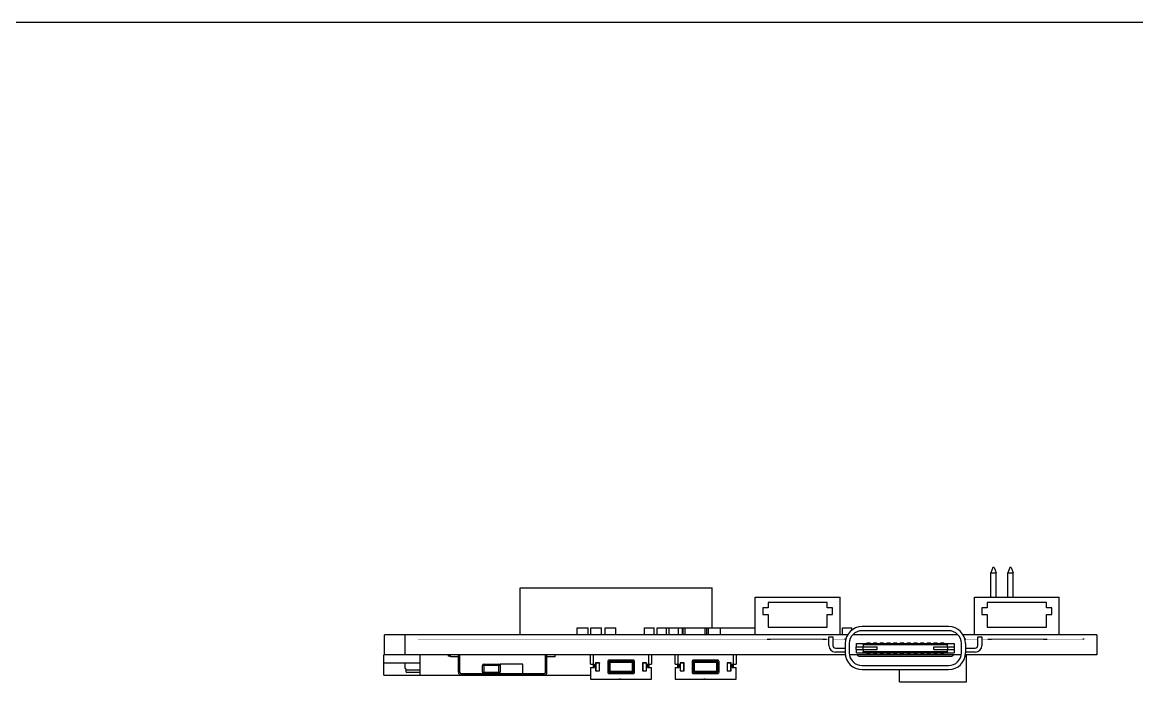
# Model space of a CAD drawing. Header units: millimetres. Extents: x 0 to 297, y 0 to 210.
# Drawn here: x 83 to 166, y 160.9 to 210 of the extents above; entities that cross this region are included whole.
import ezdxf

# ---------------------------------------------------------------- set-up
doc = ezdxf.new("R2010")
doc.units = ezdxf.units.MM
doc.header["$LTSCALE"] = 16.335
doc.layers.get('0').update_dxf_attribs({"linetype": 'CONTINUOUS'})
doc.layers.add('BOARD_OUTLINE_00', color=7, linetype='CONTINUOUS')
doc.layers.add('INTFCLR_12', color=7, linetype='CONTINUOUS')

msp = doc.modelspace()

# ---------------------------------------------------------------- linework, layer by layer
at = {"color": 7, "linetype": 'Continuous'}
for p, q in [((0, 210), (297, 210)), ((155.314, 169.394), (155.169, 168.994)), ((155.423, 169.394), (155.314, 169.394)), ((155.423, 169.394), (155.569, 168.994)), ((156.584, 169.394), (156.439, 168.994)), ((156.693, 169.394), (156.584, 169.394)), ((156.693, 169.394), (156.839, 168.994)), ((155.169, 168.994), (155.569, 168.994)), ((155.169, 167.194), (155.169, 168.994)), ((155.569, 167.194), (155.569, 168.994)), ((156.439, 168.994), (156.839, 168.994)), ((156.439, 167.194), (156.439, 168.994)), ((156.839, 167.194), (156.839, 168.994)), ((120.096, 164.394), (120.096, 167.894)), ((120.096, 167.894), (134.396, 167.894)), ((134.396, 164.894), (134.396, 167.894)), ((137.62, 167.194), (143.942, 167.194)), ((137.62, 164.394), (137.62, 167.194)), ((143.942, 164.394), (143.942, 167.194)), ((153.942, 167.194), (160.264, 167.194)), ((153.942, 164.394), (153.942, 167.194)), ((160.264, 164.394), (160.264, 167.194)), ((138.581, 166.394), (138.181, 166.394)), ((138.181, 166.394), (138.181, 165.894)), ((142.981, 166.794), (138.581, 166.794)), ((138.581, 166.794), (138.581, 166.394)), ((142.981, 166.394), (142.981, 166.794)), ((143.381, 166.394), (142.981, 166.394)), ((143.381, 165.894), (143.381, 166.394)), ((154.903, 166.394), (154.503, 166.394)), ((154.503, 166.394), (154.503, 165.894)), ((159.303, 166.794), (154.903, 166.794)), ((154.903, 166.794), (154.903, 166.394)), ((159.303, 166.394), (159.303, 166.794)), ((159.703, 166.394), (159.303, 166.394)), ((159.703, 165.894), (159.703, 166.394)), ((138.181, 165.894), (138.581, 165.894)), ((138.581, 165.894), (138.581, 164.944)), ((142.981, 165.894), (143.381, 165.894)), ((142.981, 164.944), (142.981, 165.894)), ((154.503, 165.894), (154.903, 165.894)), ((154.903, 165.894), (154.903, 164.944)), ((159.303, 165.894), (159.703, 165.894)), ((159.303, 164.944), (159.303, 165.894)), ((110.005, 162.894), (110.005, 164.394)), ((144.511, 164.394), (110.005, 164.394)), ((111.504, 164.394), (111.504, 162.894)), ((124.362, 164.394), (124.362, 164.894)), ((124.362, 164.894), (125.162, 164.894)), ((125.162, 164.394), (125.162, 164.894)), ((125.372, 164.394), (125.372, 164.894)), ((125.372, 164.894), (126.172, 164.894)), ((126.172, 164.394), (126.172, 164.894)), ((126.432, 164.394), (126.432, 164.894)), ((126.432, 164.894), (127.232, 164.894)), ((127.232, 164.394), (127.232, 164.894)), ((129.377, 164.394), (129.377, 164.894)), ((129.377, 164.894), (130.077, 164.894)), ((130.077, 164.394), (130.077, 164.894)), ((130.307, 164.894), (137.62, 164.894)), ((130.307, 164.394), (130.307, 164.894)), ((131.007, 164.394), (131.007, 164.894)), ((131.197, 164.394), (131.197, 164.894)), ((131.897, 164.394), (131.897, 164.894)), ((132.189, 164.394), (132.189, 164.894)), ((132.244, 164.394), (132.244, 164.894)), ((132.389, 164.394), (132.389, 164.894)), ((133.889, 164.394), (133.889, 164.894)), ((134.019, 164.394), (134.019, 164.894)), ((134.139, 164.394), (134.139, 164.894)), ((135.017, 164.394), (135.017, 164.894)), ((138.581, 164.944), (142.981, 164.944)), ((144.121, 164.894), (144.821, 164.894)), ((144.121, 164.394), (144.121, 164.894)), ((144.821, 164.735), (144.821, 164.894)), ((152.713, 164.394), (144.884, 164.394)), ((152.024, 164.994), (145.574, 164.994)), ((152.024, 164.694), (145.574, 164.694)), ((163.064, 164.394), (153.087, 164.394)), ((154.903, 164.944), (159.303, 164.944)), ((163.064, 164.394), (163.064, 162.894)), ((138.511, 164.053), (138.765, 164.053)), ((142.662, 164.053), (142.916, 164.053)), ((143.099, 164.224), (143.399, 164.224)), ((143.099, 163.594), (143.099, 164.224)), ((143.399, 164.224), (143.399, 163.594)), ((144.374, 164.053), (144.274, 164.053)), ((144.324, 163.744), (144.324, 163.044)), ((144.624, 163.744), (144.624, 163.044)), ((145.163, 163.744), (152.434, 163.744)), ((145.163, 163.494), (145.163, 163.744)), ((145.613, 163.744), (145.663, 163.644)), ((151.934, 163.644), (145.663, 163.644)), ((145.663, 163.644), (145.663, 163.494)), ((145.924, 163.794), (146.174, 163.794)), ((145.924, 163.794), (145.924, 163.744)), ((146.174, 163.744), (146.174, 163.794)), ((146.424, 163.794), (146.674, 163.794)), ((146.424, 163.794), (146.424, 163.744)), ((146.674, 163.744), (146.674, 163.794)), ((146.924, 163.794), (147.169, 163.794)), ((146.924, 163.794), (146.924, 163.744)), ((147.169, 163.744), (147.169, 163.794)), ((147.424, 163.794), (147.669, 163.794)), ((147.424, 163.794), (147.424, 163.744)), ((147.669, 163.744), (147.669, 163.794)), ((147.924, 163.794), (148.174, 163.794)), ((147.924, 163.794), (147.924, 163.744)), ((148.174, 163.744), (148.174, 163.794)), ((148.424, 163.794), (148.674, 163.794)), ((148.424, 163.794), (148.424, 163.744)), ((148.674, 163.744), (148.674, 163.794)), ((148.924, 163.794), (149.174, 163.794)), ((148.924, 163.794), (148.924, 163.744)), ((149.174, 163.744), (149.174, 163.794)), ((149.424, 163.794), (149.674, 163.794)), ((149.424, 163.794), (149.424, 163.744)), ((149.674, 163.744), (149.674, 163.794)), ((149.924, 163.794), (150.174, 163.794)), ((149.924, 163.794), (149.924, 163.744)), ((150.174, 163.744), (150.174, 163.794)), ((150.428, 163.794), (150.674, 163.794)), ((150.428, 163.794), (150.428, 163.744)), ((150.674, 163.744), (150.674, 163.794)), ((150.924, 163.794), (151.174, 163.794)), ((150.924, 163.794), (150.924, 163.744)), ((151.174, 163.744), (151.174, 163.794)), ((151.424, 163.794), (151.674, 163.794)), ((151.424, 163.794), (151.424, 163.744)), ((151.674, 163.744), (151.674, 163.794)), ((151.934, 163.644), (151.984, 163.744)), ((151.934, 163.494), (151.934, 163.644)), ((152.434, 163.744), (152.434, 163.494)), ((152.974, 163.044), (152.974, 163.744)), ((153.314, 164.053), (153.214, 164.053)), ((153.274, 163.744), (153.274, 163.044)), ((154.199, 164.224), (154.499, 164.224)), ((154.199, 163.594), (154.199, 164.224)), ((154.499, 164.224), (154.499, 163.594)), ((154.951, 164.053), (155.205, 164.053)), ((159.102, 164.053), (159.356, 164.053)), ((162.114, 164.053), (162.014, 164.053)), ((109.954, 161.384), (109.954, 162.894)), ((144.338, 162.894), (109.954, 162.894)), ((112.654, 161.384), (112.654, 162.894)), ((114.754, 162.894), (114.754, 162.794)), ((114.904, 162.794), (114.754, 162.794)), ((114.904, 162.744), (114.904, 162.894)), ((115.504, 162.744), (114.904, 162.744)), ((115.504, 161.594), (115.504, 162.894)), ((115.594, 162.894), (115.594, 161.794)), ((115.604, 162.794), (115.594, 162.794)), ((115.604, 161.594), (115.604, 162.894)), ((122.004, 161.594), (122.004, 162.894)), ((122.014, 161.794), (122.014, 162.894)), ((122.104, 161.594), (122.104, 162.894)), ((122.704, 162.744), (122.104, 162.744)), ((122.704, 162.744), (122.704, 162.894)), ((125.351, 162.194), (125.351, 162.894)), ((125.551, 162.894), (125.551, 162.194)), ((129.701, 162.194), (129.701, 162.894)), ((129.901, 162.894), (129.901, 162.194)), ((131.643, 162.194), (131.643, 162.894)), ((131.843, 162.894), (131.843, 162.194)), ((135.993, 162.194), (135.993, 162.894)), ((136.193, 162.894), (136.193, 162.194)), ((143.599, 163.394), (144.324, 163.394)), ((144.324, 163.094), (143.599, 163.094)), ((152.959, 162.894), (144.638, 162.894)), ((145.133, 163.494), (146.687, 163.494)), ((145.133, 163.294), (145.133, 163.494)), ((145.133, 163.294), (146.687, 163.294)), ((145.163, 163.044), (145.163, 163.294)), ((145.163, 163.044), (152.434, 163.044)), ((145.393, 162.794), (152.204, 162.794)), ((145.663, 163.144), (145.613, 163.044)), ((145.645, 163.294), (145.645, 163.494)), ((145.663, 163.294), (145.663, 163.144)), ((145.663, 163.144), (151.934, 163.144)), ((145.924, 163.044), (145.924, 162.994)), ((146.174, 162.994), (145.924, 162.994)), ((146.174, 162.994), (146.174, 163.044)), ((146.424, 163.044), (146.424, 162.994)), ((146.674, 162.994), (146.424, 162.994)), ((146.674, 162.994), (146.674, 163.044)), ((146.687, 163.294), (146.687, 163.494)), ((146.924, 163.044), (146.924, 162.994)), ((147.169, 162.994), (146.924, 162.994)), ((147.169, 162.994), (147.169, 163.044)), ((147.424, 163.044), (147.424, 162.994)), ((147.669, 162.994), (147.424, 162.994)), ((147.669, 162.994), (147.669, 163.044)), ((147.924, 163.044), (147.924, 162.994)), ((148.174, 162.994), (147.924, 162.994)), ((148.174, 162.994), (148.174, 163.044)), ((148.424, 163.044), (148.424, 162.994)), ((148.674, 162.994), (148.424, 162.994)), ((148.674, 162.994), (148.674, 163.044)), ((148.924, 163.044), (148.924, 162.994)), ((149.174, 162.994), (148.924, 162.994)), ((149.174, 162.994), (149.174, 163.044)), ((149.424, 163.044), (149.424, 162.994)), ((149.674, 162.994), (149.424, 162.994)), ((149.674, 162.994), (149.674, 163.044)), ((149.924, 163.044), (149.924, 162.994)), ((150.174, 162.994), (149.924, 162.994)), ((150.174, 162.994), (150.174, 163.044)), ((150.428, 163.044), (150.428, 162.994)), ((150.674, 162.994), (150.428, 162.994)), ((150.674, 162.994), (150.674, 163.044)), ((150.91, 163.494), (152.464, 163.494)), ((150.91, 163.294), (150.91, 163.494)), ((150.91, 163.294), (152.464, 163.294)), ((150.924, 163.044), (150.924, 162.994)), ((151.174, 162.994), (150.924, 162.994)), ((151.174, 162.994), (151.174, 163.044)), ((151.424, 163.044), (151.424, 162.994)), ((151.674, 162.994), (151.424, 162.994)), ((151.674, 162.994), (151.674, 163.044)), ((151.934, 163.144), (151.934, 163.294)), ((151.984, 163.044), (151.934, 163.144)), ((151.952, 163.294), (151.952, 163.494)), ((152.434, 163.294), (152.434, 163.044)), ((152.464, 163.294), (152.464, 163.494)), ((163.064, 162.894), (153.259, 162.894)), ((153.274, 163.394), (153.999, 163.394)), ((153.999, 163.094), (153.274, 163.094)), ((153.364, 160.894), (153.364, 162.894)), ((112.654, 162.284), (109.954, 162.284)), ((111.504, 162.244), (111.504, 161.964)), ((117.304, 161.594), (117.304, 162.094)), ((118.604, 162.094), (117.304, 162.094)), ((117.404, 162.194), (117.404, 161.494)), ((117.404, 162.194), (118.504, 162.194)), ((118.504, 161.494), (118.504, 162.194)), ((118.604, 162.194), (118.604, 161.594)), ((120.304, 162.194), (118.604, 162.194)), ((120.304, 161.494), (120.304, 162.194)), ((125.351, 162.194), (125.651, 162.194)), ((125.351, 161.942), (125.351, 161.094)), ((125.351, 161.942), (125.651, 161.942)), ((125.566, 161.942), (125.566, 162.194)), ((125.651, 161.942), (125.651, 162.194)), ((125.726, 162.294), (125.744, 162.276)), ((125.726, 162.294), (125.726, 161.694)), ((126.026, 162.294), (125.726, 162.294)), ((125.744, 162.276), (125.744, 161.711)), ((126.009, 162.276), (125.744, 162.276)), ((126.026, 162.294), (126.009, 162.276)), ((126.009, 161.711), (126.009, 162.276)), ((126.026, 161.694), (126.026, 162.294)), ((126.626, 162.394), (126.704, 162.316)), ((126.626, 162.394), (126.626, 161.593)), ((126.704, 161.671), (126.704, 162.316)), ((128.549, 162.316), (126.704, 162.316)), ((126.804, 162.416), (126.726, 162.494)), ((128.527, 162.494), (126.726, 162.494)), ((126.804, 161.571), (126.804, 162.416)), ((128.449, 162.416), (126.804, 162.416)), ((128.527, 162.494), (128.449, 162.416)), ((128.449, 162.416), (128.449, 161.571)), ((128.549, 162.316), (128.626, 162.394)), ((128.549, 161.671), (128.549, 162.316)), ((128.626, 161.593), (128.626, 162.394)), ((129.226, 162.294), (129.244, 162.276)), ((129.226, 162.294), (129.226, 161.694)), ((129.526, 162.294), (129.226, 162.294)), ((129.244, 162.276), (129.244, 161.711)), ((129.509, 162.276), (129.244, 162.276)), ((129.526, 162.294), (129.509, 162.276)), ((129.509, 161.711), (129.509, 162.276)), ((129.526, 161.694), (129.526, 162.294)), ((129.601, 162.194), (129.601, 161.942)), ((129.601, 162.194), (129.901, 162.194)), ((129.601, 161.942), (129.901, 161.942)), ((129.687, 162.194), (129.687, 161.942)), ((129.901, 161.094), (129.901, 161.942)), ((131.643, 162.194), (131.943, 162.194)), ((131.643, 161.942), (131.943, 161.942)), ((131.643, 161.942), (131.643, 161.094)), ((131.858, 161.942), (131.858, 162.194)), ((131.943, 161.942), (131.943, 162.194)), ((132.018, 162.294), (132.035, 162.276)), ((132.318, 162.294), (132.018, 162.294)), ((132.018, 162.294), (132.018, 161.694)), ((132.3, 162.276), (132.035, 162.276)), ((132.035, 162.276), (132.035, 161.711)), ((132.318, 162.294), (132.3, 162.276)), ((132.3, 161.711), (132.3, 162.276)), ((132.318, 161.694), (132.318, 162.294)), ((132.918, 162.394), (132.995, 162.316)), ((132.918, 162.394), (132.918, 161.593)), ((134.841, 162.316), (132.995, 162.316)), ((132.995, 161.671), (132.995, 162.316)), ((134.818, 162.494), (133.018, 162.494)), ((133.095, 162.416), (133.018, 162.494)), ((134.741, 162.416), (133.095, 162.416)), ((133.095, 161.571), (133.095, 162.416)), ((134.818, 162.494), (134.741, 162.416)), ((134.741, 162.416), (134.741, 161.571)), ((134.841, 162.316), (134.918, 162.394)), ((134.841, 161.671), (134.841, 162.316)), ((134.918, 161.593), (134.918, 162.394)), ((135.818, 162.294), (135.518, 162.294)), ((135.518, 162.294), (135.535, 162.276)), ((135.518, 162.294), (135.518, 161.694)), ((135.8, 162.276), (135.535, 162.276)), ((135.535, 162.276), (135.535, 161.711)), ((135.818, 162.294), (135.8, 162.276)), ((135.8, 161.711), (135.8, 162.276)), ((135.818, 161.694), (135.818, 162.294)), ((135.893, 162.194), (136.193, 162.194)), ((135.893, 162.194), (135.893, 161.942)), ((135.893, 161.942), (136.193, 161.942)), ((135.978, 162.194), (135.978, 161.942)), ((136.193, 161.094), (136.193, 161.942)), ((145.574, 162.094), (152.024, 162.094)), ((109.954, 161.384), (119.874, 161.384)), ((111.604, 161.614), (111.604, 161.79)), ((112.654, 161.764), (111.604, 161.764)), ((111.604, 161.614), (112.654, 161.614)), ((115.504, 161.804), (115.594, 161.804)), ((115.604, 161.794), (115.504, 161.794)), ((115.504, 161.594), (115.604, 161.594)), ((115.704, 161.494), (115.704, 161.394)), ((115.704, 161.494), (121.904, 161.494)), ((121.904, 161.394), (115.704, 161.394)), ((115.954, 161.394), (115.954, 161.494)), ((121.654, 161.484), (115.954, 161.484)), ((115.964, 161.394), (115.964, 161.484)), ((117.304, 161.594), (118.604, 161.594)), ((119.074, 161.384), (119.074, 161.394)), ((119.103, 161.384), (119.103, 161.394)), ((119.123, 161.384), (119.123, 161.394)), ((119.208, 161.384), (119.208, 161.394)), ((119.228, 161.384), (119.228, 161.394)), ((119.257, 161.384), (119.257, 161.394)), ((119.268, 161.394), (119.268, 161.384)), ((119.299, 161.384), (119.299, 161.394)), ((119.378, 161.394), (119.378, 161.384)), ((119.434, 161.384), (119.434, 161.394)), ((119.46, 161.384), (119.46, 161.394)), ((119.472, 161.384), (119.472, 161.394)), ((119.582, 161.384), (119.582, 161.394)), ((119.608, 161.384), (119.608, 161.394)), ((119.675, 161.384), (119.675, 161.394)), ((119.727, 161.384), (119.727, 161.394)), ((119.744, 161.394), (119.744, 161.384)), ((119.748, 161.384), (119.748, 161.394)), ((119.762, 161.384), (119.762, 161.394)), ((119.778, 161.384), (119.778, 161.394)), ((119.821, 161.384), (119.821, 161.394)), ((119.86, 161.394), (119.86, 161.384)), ((119.874, 161.384), (119.874, 161.394)), ((119.875, 161.384), (119.875, 161.394)), ((119.875, 161.384), (120.011, 161.384)), ((119.894, 161.384), (119.894, 161.394)), ((119.92, 161.384), (119.92, 161.394)), ((119.965, 161.384), (119.965, 161.394)), ((119.999, 161.384), (119.999, 161.394)), ((120.011, 161.384), (120.011, 161.394)), ((120.015, 161.384), (125.351, 161.384)), ((120.026, 161.384), (120.026, 161.394)), ((120.036, 161.384), (120.036, 161.394)), ((120.145, 161.384), (120.145, 161.394)), ((120.31, 161.394), (120.31, 161.384)), ((120.365, 161.384), (120.365, 161.394)), ((120.497, 161.394), (120.497, 161.384)), ((120.582, 161.384), (120.582, 161.394)), ((120.623, 161.384), (120.623, 161.394)), ((120.775, 161.384), (120.775, 161.394)), ((120.775, 161.384), (120.775, 161.394)), ((120.921, 161.384), (120.921, 161.394)), ((121.058, 161.394), (121.058, 161.384)), ((121.173, 161.384), (121.173, 161.394)), ((121.232, 161.384), (121.232, 161.394)), ((121.644, 161.394), (121.644, 161.484)), ((121.654, 161.494), (121.654, 161.394)), ((121.904, 161.394), (121.904, 161.494)), ((122.104, 161.794), (122.004, 161.794)), ((122.004, 161.594), (122.104, 161.594)), ((122.104, 161.804), (122.014, 161.804)), ((125.351, 161.094), (129.901, 161.094)), ((125.481, 161.094), (125.481, 161.074)), ((125.481, 161.074), (129.772, 161.074)), ((125.726, 161.694), (125.744, 161.711)), ((125.726, 161.694), (126.026, 161.694)), ((125.744, 161.711), (126.009, 161.711)), ((126.026, 161.694), (126.009, 161.711)), ((126.523, 161.074), (126.523, 161.073)), ((126.523, 161.073), (126.708, 161.073)), ((126.601, 161.074), (126.601, 161.073)), ((126.704, 161.671), (126.626, 161.593)), ((126.63, 161.074), (126.63, 161.073)), ((126.704, 161.671), (128.549, 161.671)), ((126.708, 161.074), (126.708, 161.073)), ((126.719, 161.074), (126.719, 161.073)), ((126.719, 161.073), (127.317, 161.073)), ((126.726, 161.494), (126.804, 161.571)), ((126.726, 161.494), (128.527, 161.494)), ((126.75, 161.074), (126.75, 161.073)), ((126.78, 161.074), (126.78, 161.073)), ((128.449, 161.571), (126.804, 161.571)), ((126.859, 161.074), (126.859, 161.073)), ((126.887, 161.074), (126.887, 161.073)), ((126.965, 161.074), (126.965, 161.073)), ((126.977, 161.074), (126.977, 161.073)), ((127.008, 161.074), (127.008, 161.073)), ((127.085, 161.074), (127.085, 161.073)), ((127.144, 161.074), (127.144, 161.073)), ((127.176, 161.074), (127.176, 161.073)), ((127.183, 161.074), (127.183, 161.073)), ((127.188, 161.074), (127.188, 161.073)), ((127.293, 161.074), (127.293, 161.073)), ((127.301, 161.074), (127.301, 161.073)), ((127.317, 161.074), (127.317, 161.073)), ((127.317, 161.074), (127.317, 161.073)), ((127.335, 161.073), (127.335, 161.074)), ((127.335, 161.073), (127.489, 161.073)), ((127.383, 161.074), (127.383, 161.073)), ((127.459, 161.074), (127.459, 161.073)), ((127.489, 161.074), (127.489, 161.073)), ((127.495, 161.074), (127.495, 161.073)), ((127.605, 161.073), (127.495, 161.073)), ((127.497, 161.074), (127.497, 161.073)), ((127.579, 161.074), (127.579, 161.073)), ((127.605, 161.074), (127.605, 161.073)), ((127.774, 161.073), (127.774, 161.074)), ((127.774, 161.073), (128.706, 161.073)), ((127.918, 161.074), (127.918, 161.073)), ((127.997, 161.074), (127.997, 161.073)), ((128.196, 161.074), (128.196, 161.073)), ((128.371, 161.074), (128.371, 161.073)), ((128.436, 161.074), (128.436, 161.073)), ((128.449, 161.571), (128.527, 161.494)), ((128.469, 161.074), (128.469, 161.073)), ((128.626, 161.593), (128.549, 161.671)), ((128.637, 161.074), (128.637, 161.073)), ((128.706, 161.074), (128.706, 161.073)), ((129.226, 161.694), (129.244, 161.711)), ((129.226, 161.694), (129.526, 161.694)), ((129.244, 161.711), (129.509, 161.711)), ((129.526, 161.694), (129.509, 161.711)), ((129.772, 161.094), (129.772, 161.074)), ((131.643, 161.094), (136.193, 161.094)), ((131.772, 161.094), (131.772, 161.074)), ((131.772, 161.074), (136.064, 161.074)), ((132.018, 161.694), (132.035, 161.711)), ((132.018, 161.694), (132.318, 161.694)), ((132.035, 161.711), (132.3, 161.711)), ((132.318, 161.694), (132.3, 161.711)), ((132.814, 161.074), (132.814, 161.073)), ((132.814, 161.073), (132.999, 161.073)), ((132.893, 161.074), (132.893, 161.073)), ((132.995, 161.671), (132.918, 161.593)), ((132.921, 161.074), (132.921, 161.073)), ((132.995, 161.671), (134.841, 161.671)), ((132.999, 161.074), (132.999, 161.073)), ((133.011, 161.074), (133.011, 161.073)), ((133.011, 161.073), (133.609, 161.073)), ((133.018, 161.494), (133.095, 161.571)), ((133.018, 161.494), (134.818, 161.494)), ((133.042, 161.074), (133.042, 161.073)), ((133.072, 161.074), (133.072, 161.073)), ((134.741, 161.571), (133.095, 161.571)), ((133.15, 161.074), (133.15, 161.073)), ((133.178, 161.074), (133.178, 161.073)), ((133.257, 161.074), (133.257, 161.073)), ((133.268, 161.074), (133.268, 161.073)), ((133.299, 161.074), (133.299, 161.073)), ((133.377, 161.074), (133.377, 161.073)), ((133.436, 161.074), (133.436, 161.073)), ((133.467, 161.074), (133.467, 161.073)), ((133.474, 161.074), (133.474, 161.073)), ((133.479, 161.074), (133.479, 161.073)), ((133.585, 161.074), (133.585, 161.073)), ((133.592, 161.074), (133.592, 161.073)), ((133.609, 161.074), (133.609, 161.073)), ((133.609, 161.074), (133.609, 161.073)), ((133.626, 161.073), (133.626, 161.074)), ((133.626, 161.073), (133.78, 161.073)), ((133.675, 161.074), (133.675, 161.073)), ((133.75, 161.074), (133.75, 161.073)), ((133.78, 161.074), (133.78, 161.073)), ((133.786, 161.074), (133.786, 161.073)), ((133.897, 161.073), (133.786, 161.073)), ((133.788, 161.074), (133.788, 161.073)), ((133.87, 161.074), (133.87, 161.073)), ((133.897, 161.074), (133.897, 161.073)), ((134.065, 161.073), (134.065, 161.074)), ((134.065, 161.073), (134.998, 161.073)), ((134.21, 161.074), (134.21, 161.073)), ((134.289, 161.074), (134.289, 161.073)), ((134.487, 161.074), (134.487, 161.073)), ((134.663, 161.074), (134.663, 161.073)), ((134.727, 161.074), (134.727, 161.073)), ((134.741, 161.571), (134.818, 161.494)), ((134.761, 161.074), (134.761, 161.073)), ((134.918, 161.593), (134.841, 161.671)), ((134.929, 161.074), (134.929, 161.073)), ((134.998, 161.074), (134.998, 161.073)), ((135.518, 161.694), (135.535, 161.711)), ((135.518, 161.694), (135.818, 161.694)), ((135.535, 161.711), (135.8, 161.711)), ((135.818, 161.694), (135.8, 161.711)), ((136.064, 161.094), (136.064, 161.074)), ((145.574, 161.794), (152.024, 161.794)), ((148.364, 160.894), (148.364, 161.794)), ((148.364, 160.894), (153.364, 160.894))]:
    msp.add_line(p, q, dxfattribs=at)
for centre, radius, start, end in [((145.574, 163.744), 1.25, 90, 180), ((145.574, 163.744), 0.95, 90, 180), ((152.024, 163.744), 1.25, 0, 90), ((152.024, 163.744), 0.95, 0, 90), ((143.599, 163.594), 0.5, 180, 270), ((143.599, 163.594), 0.2, 180, 270), ((153.999, 163.594), 0.5, 270, 360), ((153.999, 163.594), 0.2, 270, 360), ((145.574, 163.044), 1.25, 180, 270), ((145.574, 163.044), 0.95, 180, 270), ((145.393, 163.024), 0.23, 214.70952, 270), ((152.024, 163.044), 1.25, 270, 360), ((152.024, 163.044), 0.95, 270, 360), ((152.204, 163.024), 0.23, 270, 325.29047), ((111.704, 162.244), 0.2, 168.25074, 180), ((111.604, 161.964), 0.1, 180, 240), ((117.404, 162.094), 0.1, 90, 180), ((118.504, 162.094), 0.1, 0, 90), ((126.726, 162.394), 0.0997, 89.93956, 180.06044), ((126.804, 162.316), 0.1, 90.32538, 179.67462), ((128.449, 162.316), 0.1, 0.32436, 89.67576), ((128.527, 162.394), 0.0997, 359.93725, 90.06276), ((133.018, 162.394), 0.0997, 89.93956, 180.06044), ((133.096, 162.316), 0.1, 90.32538, 179.67462), ((134.74, 162.316), 0.1, 0.32436, 89.67576), ((134.818, 162.394), 0.0997, 359.93725, 90.06276), ((111.504, 161.79), 0.1, 0, 60), ((115.704, 161.594), 0.2, 180, 270), ((115.704, 161.594), 0.1, 180, 270), ((117.404, 161.594), 0.1, 180, 270), ((118.504, 161.594), 0.1, 270, 360), ((121.904, 161.594), 0.2, 270, 360), ((121.904, 161.594), 0.1, 270, 360), ((126.726, 161.593), 0.0997, 179.94093, 270.06057), ((126.804, 161.671), 0.1, 180.32651, 269.67473), ((128.449, 161.671), 0.1, 270.32573, 359.67564), ((128.527, 161.593), 0.0997, 269.93902, 0.06275), ((133.018, 161.593), 0.0997, 179.94093, 270.06057), ((133.096, 161.671), 0.1, 180.32651, 269.67473), ((134.74, 161.671), 0.1, 270.32573, 359.67564), ((134.818, 161.593), 0.0997, 269.93902, 0.06275)]:
    msp.add_arc(centre, radius, start, end, dxfattribs=at)
at = {"layer": 'BOARD_OUTLINE_00', "color": 7, "linetype": 'Continuous', "const_width": 0.0297}
for points in [[(112.504, 164.053), (143.099, 164.053)], [(143.399, 164.053), (144.324, 164.053)], [(153.264, 164.053), (154.199, 164.053)], [(154.499, 164.053), (162.064, 164.053)]]:
    msp.add_lwpolyline(points, dxfattribs=at)
at = {"layer": 'INTFCLR_12', "color": 7, "linetype": 'Continuous', "const_width": 0.0754}
for points in [[(138.638, 164.053), (142.789, 164.053)], [(155.078, 164.053), (159.229, 164.053)]]:
    msp.add_lwpolyline(points, dxfattribs=at)

doc.saveas('drawing.dxf')
